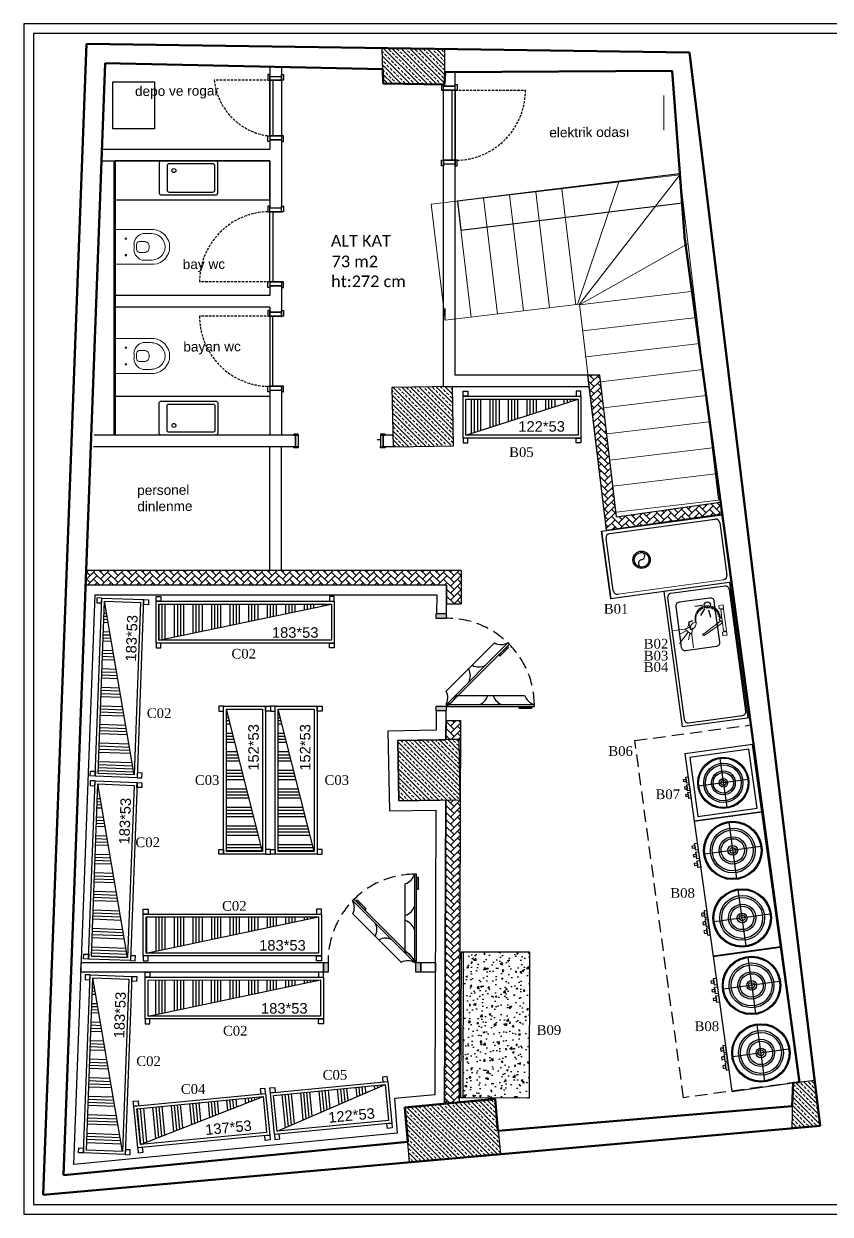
# Model space of a CAD drawing. Header units: centimetres. Extents: x 656 to 3822, y 4837 to 6203.
# Drawn here: x 2339 to 3167, y 4981 to 6203 of the extents above; entities that cross this region are included whole.
import ezdxf

# ---------------------------------------------------------------- set-up
doc = ezdxf.new("R2010")
doc.units = ezdxf.units.CM
doc.set_wipeout_variables(frame=1)
doc.linetypes.add('DASHED', pattern=[19.05, 12.7, -6.35])
doc.linetypes.add('DASHED2', pattern=[0.375, 0.25, -0.125])
for name, color, linetype, lineweight in [('AD', 5, 'Continuous', 9), ('Sebe - Alçıpan', 2, 'Continuous', 30), ('Sebe - Doğrama', 4, 'Continuous', 30), ('Sebe - Duvar', 5, 'Continuous', 50), ('Sebe - Kolon', 153, 'Continuous', 25), ('Sebe - Merdiven', 6, 'Continuous', 18), ('Sebe - Mobilya', 11, 'Continuous', 25), ('Sebe - Obje Yazı', 8, 'Continuous', 0), ('Sebe - Tarama', 8, 'Continuous', 15), ('Sebe - Vitrifiye', 31, 'Continuous', 15)]:
    doc.layers.add(name, color=color, linetype=linetype, lineweight=lineweight)
for name, color, linetype in [('Kıtc-002 Çizgi', 7, 'Continuous'), ('Kıtc-034 Soğuk Oda', 1, 'Continuous'), ('Kıtc-041 İstif Rafı', 7, 'Continuous'), ('SKTÜRK-002 Çizgi', 7, 'Continuous'), ('SKTÜRK_ Çizgi', 7, 'Continuous')]:
    doc.layers.add(name, color=color, linetype=linetype)
doc.styles.add('OLCU', font='arial.ttf')
doc.styles.get("Standard").update_dxf_attribs({"font": 'arial.ttf'})
pattern_1 = [(45, (-513.288, -1745.1035), (7e-16, 7.184205), [15.24, -5.08]), (135, (-509.696, -1741.5114), (7e-16, 7.184205), [15.24, -5.08])]

# ---------------------------------------------------------------- blocks, each defined once
blk = doc.blocks.new('A$C79DF6251')
at = {"layer": 'Kıtc-041 İstif Rafı'}
h = blk.add_hatch(dxfattribs=at)
h.set_pattern_fill('ANSI34', color=254, angle=45)
h.set_pattern_definition([(90, (8380.205, 5687.05), (-19.05, 4e-15), []), (90, (8383.38, 5690.225), (-19.05, 4e-15), []), (90, (8386.555, 5693.4), (-19.05, 4e-15), []), (90, (8389.73, 5696.575), (-19.05, 4e-15), [])])
h.paths.add_polyline_path([(118, 45), (3, 45), (3, 8)])
blk.add_line((3, 8), (118, 45), dxfattribs=at)
for points in [[(5, 53), (5, 48), (0, 48), (0, 53)], [(116, 53), (116, 48), (121, 48), (121, 53)], [(0, 5), (0, 48), (121, 48), (121, 5)], [(3, 8), (3, 45), (118, 45), (118, 8)], [(5, 0), (5, 5), (0, 5), (0, 0)], [(116, 0), (116, 5), (121, 5), (121, 0)]]:
    blk.add_lwpolyline(points, close=True, dxfattribs=at)
blk.add_text('122*53', height=10.8, dxfattribs=at).set_placement((56.7, 11.5))
blk = doc.blocks.new('A$C32E4773C')
at = {"layer": 'Kıtc-002 Çizgi'}
h = blk.add_hatch(color=256, dxfattribs=at)
edge = h.paths.add_edge_path(flags=17)
edge.add_arc((8.9, 8.9), 7.56, 0, 360)
edge = h.paths.add_edge_path()
edge.add_arc((8.9, 8.9), 8.89, 0, 360)
for radius in [8.89, 7.56]:
    blk.add_circle((8.9, 8.9), radius, dxfattribs=at)
for centre, start, end in [((5.1, 8.9), 0, 180), ((12.7, 8.9), 180, 0)]:
    blk.add_arc(centre, 3.78, start, end, dxfattribs=at)
blk = doc.blocks.new('A$C7AF264E9')
at = {"linetype": 'ByBlock', "lineweight": 20, "ltscale": 6.5}
blk.add_line((66.5, 117), (66.5, 8), dxfattribs=at)
at = {"layer": 'Kıtc-002 Çizgi'}
for p, q in [((0, 0), (0, 125)), ((0, 125), (70, 125)), ((70, 125), (70, 0)), ((3.6, 8), (3.6, 117)), ((8, 121.4), (62, 121.4)), ((62, 3.6), (8, 3.6)), ((70, 0), (0, 0)), ((0, 0), (70, 0))]:
    blk.add_line(p, q, dxfattribs=at)
for centre, start, end in [((8, 117), 90, 180), ((62, 117), 0, 90), ((8, 8), 180, 270), ((62, 8), 270, 0)]:
    blk.add_arc(centre, 4.44, start, end, dxfattribs=at)
blk.add_blockref('A$C32E4773C', (25.8, 27.8))
blk = doc.blocks.new('A$C7FEF233B')
at = {"layer": 'Kıtc-002 Çizgi'}
for p, q in [((19.5, 37.3), (19.5, 29.4)), ((23.4, 39), (29.5, 33.9)), ((24.7, 42.8), (32.5, 43.9))]:
    blk.add_line(p, q, dxfattribs=at)
for points in [[(0, 68), (140, 68), (140, 70), (0, 70)], [(0, 0), (140, 0), (140, 70), (0, 70)]]:
    blk.add_lwpolyline(points, close=True, dxfattribs=at)
for points in [[(7, 3), (133, 3, 0.414214), (137, 7), (137, 63, 0.414214), (133, 67), (7, 67, 0.414214), (3, 63), (3, 7, 0.414214)], [(17, 10), (59, 10, 0.414214), (63, 14), (63, 46, 0.414214), (59, 50), (17, 50, 0.414214), (13, 46), (13, 14, 0.414214)]]:
    blk.add_lwpolyline(points, format="xyb", close=True, dxfattribs=at)
blk.add_circle((19.7, 42.3), 3.19, dxfattribs=at)
blk = doc.blocks.new('A$C73501C33')
at = {"layer": 'AD', "color": 0}
for p, q in [((7.9, 37.4), (9.9, 35.3)), ((9.5, 38.8), (11.5, 36.7)), ((11, 39.7), (13, 37.6)), ((12.9, 40.5), (14.9, 38.4)), ((15.3, 41.2), (16.8, 38.8)), ((17.8, 41.1), (19.3, 38.7)), ((20.4, 41.1), (21.4, 38.4)), ((22.8, 39.7), (23.8, 37)), ((3.9, 27.5), (5.9, 25.4)), ((4.2, 30.1), (6.2, 28)), ((4.7, 32.1), (6.7, 30)), ((5, 33.9), (7, 31.9)), ((6.4, 36), (8.4, 33.9)), ((37.1, 27.1), (33.1, 28)), ((33.1, 28), (33.1, 27.7)), ((33.1, 27.7), (36.8, 26.5)), ((36.8, 26.5), (37.2, 23.7)), ((37.9, 23.8), (37.1, 27.1)), ((3, 21.8), (3, 12.8)), ((35.8, 13.4), (35.8, 0)), ((35.9, 13.9), (42.2, 20.3)), ((37.2, 23.7), (36.7, 21.7)), ((37.6, 14.7), (39.9, 8.7)), ((38.8, 22.5), (37.9, 23.8)), ((38.5, 21.6), (38.8, 22.5)), ((39.3, 16.7), (49.7, 6.5)), ((41.2, 18.3), (47.1, 16.1)), ((42.7, 20.3), (55.4, 20.3))]:
    blk.add_line(p, q, dxfattribs=at)
for points in [[(0, 39.7), (4.4, 39.7), (4.4, 36), (0, 36)], [(0, 12), (4.4, 12), (4.4, 8.3), (0, 8.3)]]:
    blk.add_lwpolyline(points, close=True, dxfattribs=at)
for points in [[(3, 12.8), (0, 12.8), (0, 35.2), (3, 35.2), (3, 26.3)], [(0.7, 35.2), (0.7, 36)], [(2.2, 35.2), (2.2, 36)], [(3.9, 27.5), (2.9, 26.3), (2.9, 21.8), (5.9, 25.4)], [(0.7, 12), (0.7, 12.8)], [(2.2, 12), (2.2, 12.8)]]:
    blk.add_lwpolyline(points, dxfattribs=at)
blk.add_lwpolyline([(3, 21.5), (23.5, 11.2, 1.623199), (23.5, 12.7), (4.4, 23.6)], format="xyb", dxfattribs=at)
for centre, radius, start, end in [((17.5, 28.1), 12.9, 351.0963, 185.6648), ((17.5, 27.3), 12.3, 350.2738, 185.2051), ((30.5, 25.1), 0.878, 135.8696, 189.7515), ((36, 26.1), 6.42, 189.7515, 209.0521), ((30.5, 25.1), 0.878, 81.9876, 135.8696), ((29.7, 19.6), 6.42, 62.687, 81.9876), ((26.3, 12.9), 14, 53.0056, 62.687), ((42.6, 29.8), 14, 209.0521, 218.7335), ((47.4, 41.9), 26.2, 232.9811, 240.0645), ((38.4, 23.6), 5.32, 219.9937, 241.1881), ((-64.3, -7), 102.3, 11.822, 15.4053), ((107.2, 37), 74.9, 193.7025, 197.888), ((17.5, 7.4), 24, 36.7598, 44.1583), ((31.2, 17.5), 6.11, 23.1323, 42.903), ((61.4, 127.6), 109, 256.3645, 259.8369), ((36, 19.8), 0.878, 261.9876, 315.8696), ((36, 19.8), 0.878, 315.8696, 9.7515), ((19.6, -56.5), 80.1, 73.6398, 77.6881)]:
    blk.add_arc(centre, radius, start, end, dxfattribs=at)
blk = doc.blocks.new('nglnglnlg')
for p, q in [((2530.7, 1456.8), (2530.7, 1398.8)), ((2501.7, 1427.8), (2559.7, 1427.8)), ((2530.7, 1328.8), (2530.7, 1386.8)), ((2501.7, 1357.8), (2559.7, 1357.8))]:
    blk.add_line(p, q)
for centre, radius in [((2530.7, 1427.8), 30), ((2530.7, 1427.8), 29), ((2530.7, 1427.8), 23), ((2530.7, 1427.8), 21), ((2530.7, 1427.8), 14), ((2530.7, 1427.8), 12), ((2530.7, 1427.8), 5), ((2530.7, 1427.8), 3), ((2530.7, 1357.8), 30), ((2530.7, 1357.8), 29), ((2530.7, 1357.8), 23), ((2530.7, 1357.8), 21), ((2530.7, 1357.8), 14), ((2530.7, 1357.8), 12), ((2530.7, 1357.8), 5), ((2530.7, 1357.8), 3)]:
    blk.add_circle(centre, radius)
at = {"layer": 'SKTÜRK_ Çizgi'}
for points in [[(2565.7, 1322.8), (2565.7, 1462.8), (2495.7, 1462.8), (2495.7, 1322.8)], [(2565.7, 1322.8), (2565.7, 1462.8), (2495.7, 1462.8), (2495.7, 1322.8)], [(2565.7, 1440.3), (2565.7, 1433.3), (2568.5, 1433.3), (2568.5, 1440.3)], [(2565.7, 1431.3), (2565.7, 1424.3), (2568.5, 1424.3), (2568.5, 1431.3)], [(2568.5, 1438.2), (2568.5, 1435.4), (2571.3, 1435.4), (2571.3, 1438.2)], [(2565.7, 1422.3), (2565.7, 1415.3), (2568.5, 1415.3), (2568.5, 1422.3)], [(2568.5, 1429.2), (2568.5, 1426.4), (2571.3, 1426.4), (2571.3, 1429.2)], [(2568.5, 1420.2), (2568.5, 1417.4), (2571.3, 1417.4), (2571.3, 1420.2)], [(2565.7, 1363.3), (2565.7, 1370.3), (2568.5, 1370.3), (2568.5, 1363.3)], [(2565.7, 1354.3), (2565.7, 1361.3), (2568.5, 1361.3), (2568.5, 1354.3)], [(2568.5, 1365.4), (2568.5, 1368.2), (2571.3, 1368.2), (2571.3, 1365.4)], [(2568.5, 1356.4), (2568.5, 1359.2), (2571.3, 1359.2), (2571.3, 1356.4)], [(2565.7, 1345.3), (2565.7, 1352.3), (2568.5, 1352.3), (2568.5, 1345.3)], [(2568.5, 1347.4), (2568.5, 1350.2), (2571.3, 1350.2), (2571.3, 1347.4)]]:
    blk.add_lwpolyline(points, close=True, dxfattribs=at)
blk = doc.blocks.new('A$C0AFB533A')
for p, q in [((40, 11), (40, 69)), ((69, 40), (11, 40))]:
    blk.add_line(p, q)
for radius in [30, 29, 23, 21, 14, 12, 5, 3]:
    blk.add_circle((40, 40), radius)
at = {"layer": 'SKTÜRK_ Çizgi'}
for points in [[(32.4, 82.8), (29.6, 82.8), (29.6, 85.6), (32.4, 85.6)], [(41.4, 82.8), (38.6, 82.8), (38.6, 85.6), (41.4, 85.6)], [(50.4, 82.8), (47.6, 82.8), (47.6, 85.6), (50.4, 85.6)], [(80, 80), (0, 80), (0, 0), (80, 0)], [(75, 75), (5, 75), (5, 5), (75, 5)], [(34.5, 80), (27.5, 80), (27.5, 82.8), (34.5, 82.8)], [(43.5, 80), (36.5, 80), (36.5, 82.8), (43.5, 82.8)], [(52.5, 80), (45.5, 80), (45.5, 82.8), (52.5, 82.8)]]:
    blk.add_lwpolyline(points, close=True, dxfattribs=at)
blk = doc.blocks.new('A$C3F0C7150')
h = blk.add_hatch()
h.set_pattern_fill('AR-CONC', color=256, scale=0.1, angle=-90)
h.set_pattern_definition([(320, (-1376.439, 4912.458), (-1.59391, -18.218467), [1.905, -20.955]), (265, (-1376.439, 4912.458), (19.105685, 3.52434), [1.524, -16.76406]), (10.45144, (-1376.572, 4910.94), (17.511775, -14.694125), [1.619, -17.809024]), (316.1842, (-1371.359, 4912.458), (-4.20423, -27.1079), [2.8575, -31.4325]), (6.63556, (-1371.71, 4910.2), (24.74261, -23.74041), [2.4285, -26.71356]), (261.18415, (-1371.36, 4912.458), (24.74261, -23.74041), [2.286, -25.14597]), (291, (-1372.629, 4909.918), (-10.22652, -15.16144), [1.905, -20.955]), (236, (-1372.629, 4909.918), (18.4188, -6.1802), [1.524, -16.764]), (341.45144, (-1373.481, 4908.655), (8.192277, -21.34164), [1.619, -17.808994]), (307.5, (-1376.439, 4912.458), (8.455504, -0.30886), [0, -16.5608, 0, -17.018, 0, -16.8275]), (277.5, (-1376.439, 4912.458), (10.018057, -6.681966), [0, -9.7028, 0, -16.1798, 0, -6.4135]), (237.5, (-1376.439, 4918.122), (-0.572874, -13.5590595), [0, -6.35, 0, -19.812, 0, -26.289]), (227.5, (-1376.439, 4920.662), (2.54265, -14.812918), [0, -8.255, 0, -13.1572, 0, -18.669])])
h.paths.add_polyline_path([(150, 0), (150, 68), (0, 68), (0, 0)])
for points in [[(150, 70), (150, 0), (0, 0), (0, 70)], [(150, 70), (150, 68), (0, 68), (0, 70)]]:
    blk.add_lwpolyline(points, close=True)
blk = doc.blocks.new('A$C310D7C9B')
at = {"layer": 'Kıtc-034 Soğuk Oda', "color": 4}
blk.add_line((99.8, 98.6), (99.8, 28.6), dxfattribs=at)
for points in [[(150.1, 46.1), (149.1, 45.1), (140.1, 54.1), (141.2, 55.1)], [(87.9, 21.6), (86.5, 21.6), (86.5, 34.3), (87.9, 34.3)]]:
    blk.add_lwpolyline(points, close=True, dxfattribs=at)
for centre, radius, start, end in [((120.2, 98.3), 14, 241.3255, 298.6367), ((103.7, 79.8), 14, 196.3255, 253.6367), ((143, 75.5), 14, 151.3636, 208.6748), ((103.7, 47.4), 14, 106.3636, 163.6748), ((166.7, 52.8), 14.6, 153.3512, 209.3621), ((104.4, 14.6), 14.6, 108.3512, 164.3621)]:
    blk.add_arc(centre, radius, start, end, dxfattribs=at)
at = {"color": 4}
blk.add_wipeout([(88.9, 109.3), (178.9, 109.3), (178.9, 119.3), (88.9, 119.3)], dxfattribs=at).dxf.layer = 'Kıtc-034 Soğuk Oda'
at = {"layer": 'Kıtc-002 Çizgi', "color": 4, "linetype": 'DASHED'}
blk.add_arc((89.5, 108.1), 89.5, 270.9343, 0.7838, dxfattribs=at)
at = {"layer": 'Kıtc-034 Soğuk Oda', "color": 4}
blk.add_line((104.1, 109), (153.7, 59.4), dxfattribs=at)
for points in [[(88.3, 18.6), (90.3, 18.6), (90.3, 108.6), (88.3, 108.6)], [(152.6, 44.2), (154, 45.6), (90.3, 109.3), (88.9, 107.9)]]:
    blk.add_lwpolyline(points, close=True, dxfattribs=at)
for centre, start, end in [((97.5, 122.1), 240.6382, 296.649), ((104.4, 112.5), 195.6382, 251.649)]:
    blk.add_arc(centre, 14.6, start, end, dxfattribs=at)
blk = doc.blocks.new('A$C7695065F')
at = {"xscale": -1, "rotation": 270}
blk.add_blockref('A$C310D7C9B', (0, 0), dxfattribs=at)
h = blk.add_hatch(color=4)
h.dxf.hatch_style = 1
h.paths.add_polyline_path([(119.3, 178.9), (119.3, 183.9), (109.3, 183.9), (109.3, 178.9)])
h.paths.add_polyline_path([(109.3, 88.9), (109.3, 83.9), (119.3, 83.9), (119.3, 88.9)])
at = {"color": 4}
for points in [[(109.3, 178.9), (119.3, 178.9), (119.3, 183.9), (109.3, 183.9)], [(119.3, 88.9), (109.3, 88.9), (109.3, 83.9), (119.3, 83.9)]]:
    blk.add_lwpolyline(points, close=True, dxfattribs=at)
blk = doc.blocks.new('A$C2BEB2EE3')
at = {"layer": 'Kıtc-041 İstif Rafı'}
h = blk.add_hatch(dxfattribs=at)
h.set_pattern_fill('ANSI34', color=254, angle=45)
h.set_pattern_definition([(90, (8380.205, 6035.05), (-19.05, 4e-15), []), (90, (8383.38, 6038.225), (-19.05, 4e-15), []), (90, (8386.555, 6041.4), (-19.05, 4e-15), []), (90, (8389.73, 6044.575), (-19.05, 4e-15), [])])
h.paths.add_polyline_path([(3, 45), (3, 8), (180, 45)])
blk.add_line((3, 8), (180, 45), dxfattribs=at)
for points in [[(5, 53), (5, 48), (0, 48), (0, 53)], [(178, 53), (178, 48), (183, 48), (183, 53)], [(0, 5), (0, 48), (183, 48), (183, 5)], [(3, 8), (3, 45), (180, 45), (180, 8)], [(5, 0), (5, 5), (0, 5), (0, 0)], [(178, 0), (178, 5), (183, 5), (183, 0)]]:
    blk.add_lwpolyline(points, close=True, dxfattribs=at)
blk.add_text('183*53', height=10.8, dxfattribs=at).set_placement((119, 10.5))
blk = doc.blocks.new('A$C64477347')
at = {"layer": 'Kıtc-041 İstif Rafı'}
h = blk.add_hatch(dxfattribs=at)
h.set_pattern_fill('ANSI34', color=254, angle=45)
h.set_pattern_definition([(90, (8380.205, 5919.05), (-19.05, 4e-15), []), (90, (8383.38, 5922.225), (-19.05, 4e-15), []), (90, (8386.555, 5925.4), (-19.05, 4e-15), []), (90, (8389.73, 5928.575), (-19.05, 4e-15), [])])
h.paths.add_polyline_path([(149, 45), (3, 45), (3, 8)])
blk.add_line((3, 8), (149, 45), dxfattribs=at)
for points in [[(5, 53), (5, 48), (0, 48), (0, 53)], [(147, 53), (147, 48), (152, 48), (152, 53)], [(0, 5), (0, 48), (152, 48), (152, 5)], [(3, 8), (3, 45), (149, 45), (149, 8)], [(5, 0), (5, 5), (0, 5), (0, 0)], [(147, 0), (147, 5), (152, 5), (152, 0)]]:
    blk.add_lwpolyline(points, close=True, dxfattribs=at)
blk.add_text('152*53', height=10.8, dxfattribs=at).set_placement((85.8, 11.9))
blk = doc.blocks.new('A$C4A1E0391')
at = {"layer": 'Kıtc-041 İstif Rafı'}
h = blk.add_hatch(dxfattribs=at)
h.set_pattern_fill('ANSI34', color=254, angle=45)
h.set_pattern_definition([(90, (8380.205, 5803.05), (-19.05, 4e-15), []), (90, (8383.38, 5806.225), (-19.05, 4e-15), []), (90, (8386.555, 5809.4), (-19.05, 4e-15), []), (90, (8389.73, 5812.575), (-19.05, 4e-15), [])])
h.paths.add_polyline_path([(133, 45), (3, 45), (3, 8)])
blk.add_line((3, 8), (133, 45), dxfattribs=at)
for points in [[(5, 53), (5, 48), (0, 48), (0, 53)], [(131, 53), (131, 48), (136, 48), (136, 53)], [(0, 5), (0, 48), (136, 48), (136, 5)], [(3, 8), (3, 45), (133, 45), (133, 8)], [(5, 0), (5, 5), (0, 5), (0, 0)], [(131, 0), (131, 5), (136, 5), (136, 0)]]:
    blk.add_lwpolyline(points, close=True, dxfattribs=at)
blk.add_text('137*53', height=10.8, dxfattribs=at).set_placement((70.7, 11.3))

msp = doc.modelspace()

# ---------------------------------------------------------------- hatches: boundary and pattern name
h = msp.add_hatch()
h.set_pattern_fill('AR-HBONE', color=3, scale=0.05)
h.set_pattern_definition(pattern_1)
h.paths.add_polyline_path([(2930.2, 5842.7), (2918.1, 5842.7), (2937, 5683.4), (3055.7, 5700.3), (3054.1, 5712.2), (2947.5, 5697)])
h = msp.add_hatch()
h.set_pattern_fill('AR-HBONE', color=3, scale=0.05)
h.set_pattern_definition(pattern_1)
h.paths.add_polyline_path([(2788, 5641.9), (2403, 5641.9), (2402.4, 5626.9), (2772.9, 5626.9), (2772.9, 5607.9), (2787.9, 5607.9)])
h = msp.add_hatch()
h.set_pattern_fill('AR-HBONE', color=3, scale=0.05)
h.set_pattern_definition(pattern_1)
h.paths.add_polyline_path([(2787.3, 5487.8), (2772.4, 5487.9), (2772.4, 5468.5), (2787.3, 5468.5)])
h = msp.add_hatch()
h.set_pattern_fill('AR-HBONE', color=3, scale=0.05)
h.set_pattern_definition(pattern_1)
h.paths.add_polyline_path([(2787.1, 5406.5), (2772.1, 5406.2), (2771, 5094.6), (2786, 5096)])
at = {"layer": 'Sebe - Tarama'}
h = msp.add_hatch(dxfattribs=at)
h.set_pattern_fill('ANSI33', color=256, angle=90)
h.set_pattern_definition([(135, (629.314, 4601.924), (-4.490128, -4.490128), []), (135, (629.314, 4606.414), (-4.490128, -4.490128), [3.175, -1.5875])])
h.paths.add_polyline_path([(2770.9, 6177.5), (2706.8, 6178.4), (2706.5, 6178.4), (2707.9, 6142.1), (2770.9, 6141.1)])
h = msp.add_hatch(dxfattribs=at)
h.set_pattern_fill('ANSI33', color=256, angle=90)
h.set_pattern_definition([(135, (599.8275, 4652.5303), (-4.490128, -4.490128), []), (135, (599.8275, 4657.0205), (-4.490128, -4.490128), [3.175, -1.5875])])
h.paths.add_polyline_path([(2786, 5468.5), (2723, 5467.3), (2724.1, 5405.3), (2787.1, 5406.5)])
h.paths.add_polyline_path([(2779, 5830.9), (2716.9, 5829.9), (2718, 5768.9), (2779.9, 5770.9)])
h = msp.add_hatch(dxfattribs=at)
h.set_pattern_fill('ANSI33', color=256, angle=90)
h.set_pattern_definition([(135, (578.4146, 4669.771), (-4.490128, -4.490128), []), (135, (578.4146, 4674.261), (-4.490128, -4.490128), [3.175, -1.5875])])
h.paths.add_polyline_path([(3128.9, 5116), (3151.3, 5118.5), (3156.5, 5071.9), (3127.9, 5069.3)])
h = msp.add_hatch(dxfattribs=at)
h.set_pattern_fill('ANSI33', color=256, angle=90)
h.set_pattern_definition([(135, (592.579, 4662.133), (-4.490128, -4.490128), []), (135, (592.579, 4666.623), (-4.490128, -4.490128), [3.175, -1.5875])])
h.paths.add_polyline_path([(2822.9, 5098.8), (2730.2, 5090.7), (2735, 5034.5), (2828.2, 5042.6), (2826.8, 5057.8), (2826.4, 5057.8)])

# ---------------------------------------------------------------- linework, layer by layer
at = {"color": 3}
for p, q in [((3054.1, 5712.2), (3055.8, 5700.3)), ((2772.9, 5607.9), (2787.9, 5607.9)), ((2772.4, 5487.9), (2772.3, 5468.2)), ((2772.4, 5487.9), (2787.4, 5487.8))]:
    msp.add_line(p, q, dxfattribs=at)
msp.add_lwpolyline([(2430.5, 6143.7), (2473.1, 6143.7), (2473.1, 6095.6), (2430.5, 6095.6)], close=True)
at = {"color": 251}
msp.add_lwpolyline([(2787.7, 5991.5), (3015.1, 6019.4), (3012, 6049.2), (2784.1, 6021.3), (2787.7, 5991.5)], dxfattribs=at)
at = {"color": 4}
for points in [[(2772.9, 5597.9), (2772.9, 5626.9), (2402.4, 5626.9), (2379.8, 5021), (2733.2, 5055.3), (2730.2, 5090.7), (2771, 5094.6), (2772.1, 5406.2), (2724.1, 5405.3), (2723, 5467.3), (2772.3, 5468.2), (2772.4, 5497.8), (2762.4, 5497.9), (2762.4, 5478), (2712.8, 5477.1), (2714.3, 5395.1), (2762.1, 5396), (2761, 5103.7), (2719.4, 5099.8), (2722.4, 5064.3), (2390.3, 5032.1), (2412.1, 5616.9), (2762.9, 5616.9), (2762.8, 5597.9)], [(2646.5, 5229.5), (2397.6, 5229.5), (2398, 5239.5), (2646.5, 5239.5)], [(2746.5, 5239.5), (2761.5, 5239.5), (2761.5, 5229.5), (2746.5, 5229.5)]]:
    msp.add_lwpolyline(points, close=True, dxfattribs=at)
at = {"color": 3}
msp.add_lwpolyline([(2772.4, 5487.9), (2787.3, 5487.9), (2787.3, 5468.5), (2772.4, 5468.5)], close=True, dxfattribs=at)
at = {"color": 1, "linetype": 'DASHED'}
msp.add_lwpolyline([(3085.2, 5483.4), (3135.1, 5116.8), (3016.2, 5100.6), (2966.3, 5467.3)], close=True, dxfattribs=at)
at = {"layer": 'Sebe - Alçıpan'}
for p, q in [((2591.5, 6159.1), (2591.5, 6074.6)), ((2591.5, 6149.3), (2603.5, 6149.3)), ((2603.5, 6158.9), (2603.5, 6014.2)), ((2781.8, 5842.7), (2781.8, 6153.6)), ((2769.8, 5830.7), (2769.8, 6141.1)), ((2591.5, 6084.3), (2603.5, 6084.3)), ((2418.7, 6062.6), (2591.5, 6062.6)), ((2419.1, 6074.6), (2591.5, 6074.6)), ((2431.5, 6062.6), (2431.5, 5780.9)), ((2432.7, 6062.6), (2432.7, 5780.9)), ((2591.5, 6062.6), (2591.5, 6014.2)), ((2591.5, 6014.2), (2603.5, 6014.2)), ((2591.5, 5934.2), (2591.5, 5924.2)), ((2591.5, 5934.2), (2603.5, 5934.2)), ((2603.5, 5934.2), (2603.5, 5902.2)), ((2591.5, 5924.2), (2432.7, 5924.2)), ((2591.5, 5912.2), (2432.7, 5912.2)), ((2591.5, 5912.2), (2591.5, 5902.2)), ((2591.5, 5907.2), (2603.5, 5907.2)), ((2591.5, 5907.2), (2603.5, 5907.2)), ((2771.4, 5898.9), (2771.4, 5910.9)), ((2930.2, 5842.7), (2781.8, 5842.7)), ((2919.5, 5830.7), (2769.8, 5830.7)), ((2591.5, 5827.2), (2591.5, 5780.9)), ((2591.5, 5827.2), (2603.5, 5827.2)), ((2591.5, 5827.2), (2603.5, 5827.2)), ((2603.5, 5825.4), (2603.5, 5780.9)), ((2618, 5780.9), (2411.1, 5780.9)), ((2618, 5780.9), (2608, 5780.9)), ((2618, 5780.9), (2618, 5768.9)), ((2718, 5780.9), (2708, 5780.9)), ((2718, 5780.9), (2708, 5780.9)), ((2708, 5780.9), (2708, 5768.9)), ((2618, 5768.9), (2410.7, 5768.9)), ((2591.5, 5641.9), (2591.5, 5768.9)), ((2603.5, 5641.9), (2603.5, 5768.9)), ((2718, 5768.9), (2708, 5768.9)), ((2772.9, 5626.9), (2772.9, 5607.9))]:
    msp.add_line(p, q, dxfattribs=at)
at = {"layer": 'Sebe - Alçıpan', "color": 3}
for p, q in [((2937, 5683.4), (2918.1, 5842.7)), ((2947.5, 5697), (2930.2, 5842.7)), ((2947.5, 5697), (3054.1, 5712.2)), ((2937, 5683.4), (3055.7, 5700.3)), ((2788, 5641.9), (2403, 5641.9)), ((2788, 5641.9), (2787.9, 5607.8)), ((2772.9, 5626.9), (2402.4, 5626.9)), ((2787.4, 5487.8), (2786, 5096))]:
    msp.add_line(p, q, dxfattribs=at)
at = {"layer": 'Sebe - Alçıpan', "color": 2}
msp.add_line((2772.1, 5406.2), (2771, 5094.6), dxfattribs=at)
at = {"layer": 'Sebe - Doğrama', "ltscale": 10}
for p, q in [((2591.5, 6151.1), (2589.5, 6151.1)), ((2589.5, 6151.1), (2589.5, 6145.3)), ((2591.5, 6145.3), (2591.5, 6151.1)), ((2591.5, 6149.3, 4.5), (2603.5, 6149.3, -4.5)), ((2591.5, 6149.3, 4.5), (2603.5, 6149.3, -4.5)), ((2591.5, 6145.3, 4.5), (2591.5, 6149.3, 4.5)), ((2589.5, 6145.3), (2591.5, 6145.3)), ((2591.5, 6145.3, 4.5), (2603.5, 6145.3, -4.5)), ((2603.5, 6145.3, -4.5), (2591.5, 6145.3, 4.5)), ((2781.8, 6139.3, 4.5), (2769.8, 6139.3, -4.5)), ((2781.8, 6141.1), (2783.8, 6141.1)), ((2781.8, 6135.3), (2781.8, 6141.1)), ((2781.8, 6135.3, 4.5), (2781.8, 6139.3, 4.5)), ((2783.8, 6141.1), (2783.8, 6135.3)), ((2781.8, 6135.3, 4.5), (2769.8, 6135.3, -4.5)), ((2769.8, 6135.3, -4.5), (2781.8, 6135.3, 4.5)), ((2783.8, 6135.3), (2781.8, 6135.3)), ((2589.5, 6082.6), (2589.5, 6088.4)), ((2589.5, 6088.4), (2591.5, 6088.4)), ((2591.5, 6088.4), (2591.5, 6082.6)), ((2591.5, 6088.3, 4.5), (2591.5, 6084.3, 4.5)), ((2591.5, 6088.3, 4.5), (2603.5, 6088.3, -4.5)), ((2603.5, 6088.3, -4.5), (2591.5, 6088.3, 4.5)), ((2591.5, 6082.6), (2589.5, 6082.6)), ((2591.5, 6084.3, 4.5), (2603.5, 6084.3, -4.5)), ((2781.8, 6063.3, 4.5), (2769.8, 6063.3, -4.5)), ((2769.8, 6063.3, -4.5), (2781.8, 6063.3, 4.5)), ((2783.8, 6063.3), (2781.8, 6063.3)), ((2781.8, 6063.3), (2781.8, 6057.5)), ((2781.8, 6063.3, 4.5), (2781.8, 6059.3, 4.5)), ((2783.8, 6057.5), (2783.8, 6063.3)), ((2781.8, 6059.3, 4.5), (2769.8, 6059.3, -4.5)), ((2781.8, 6059.3, 4.5), (2769.8, 6059.3, -4.5)), ((2781.8, 6057.5), (2783.8, 6057.5)), ((2591.5, 6016), (2589.5, 6016)), ((2589.5, 6016), (2589.5, 6010.2)), ((2591.5, 6010.2), (2591.5, 6016)), ((2591.5, 6014.2, 4.5), (2603.5, 6014.2, -4.5)), ((2591.5, 6014.2, 4.5), (2603.5, 6014.2, -4.5)), ((2591.5, 6010.2, 4.5), (2591.5, 6014.2, 4.5)), ((2589.5, 6010.2), (2591.5, 6010.2)), ((2591.5, 6010.2, 4.5), (2603.5, 6010.2, -4.5)), ((2603.5, 6010.2, -4.5), (2591.5, 6010.2, 4.5)), ((2589.5, 5932.4), (2589.5, 5938.2)), ((2589.5, 5938.2), (2591.5, 5938.2)), ((2591.5, 5932.4), (2589.5, 5932.4)), ((2591.5, 5938.2), (2591.5, 5932.4)), ((2591.5, 5938.2, 4.5), (2591.5, 5934.2, 4.5)), ((2591.5, 5938.2, 4.5), (2603.5, 5938.2, -4.5)), ((2603.5, 5938.2, -4.5), (2591.5, 5938.2, 4.5)), ((2591.5, 5934.2, 4.5), (2603.5, 5934.2, -4.5)), ((2591.5, 5909), (2589.5, 5909)), ((2589.5, 5909), (2589.5, 5903.2)), ((2591.5, 5903.2), (2591.5, 5909)), ((2591.5, 5903.2, 4.5), (2591.5, 5907.2, 4.5)), ((2591.5, 5907.2, 4.5), (2603.5, 5907.2, -4.5)), ((2589.5, 5903.2), (2591.5, 5903.2)), ((2591.5, 5903.2, 4.5), (2603.5, 5903.2, -4.5)), ((2603.5, 5903.2, -4.5), (2591.5, 5903.2, 4.5)), ((2589.5, 5825.4), (2589.5, 5831.2)), ((2589.5, 5831.2), (2591.5, 5831.2)), ((2591.5, 5831.2), (2591.5, 5825.4)), ((2591.5, 5831.2, 4.5), (2591.5, 5827.2, 4.5)), ((2591.5, 5831.2, 4.5), (2603.5, 5831.2, -4.5)), ((2603.5, 5831.2, -4.5), (2591.5, 5831.2, 4.5)), ((2591.5, 5825.4), (2589.5, 5825.4)), ((2591.5, 5827.2, 4.5), (2603.5, 5827.2, -4.5)), ((2591.5, 5827.2, 4.5), (2603.5, 5827.2, -4.5)), ((2709.8, 5781.8, -4.5), (2705.3, 5781.8, -4.5)), ((2705.3, 5781.8, -4.5), (2705.3, 5780.9, -4.5)), ((2709.8, 5780.9, -4.5), (2709.8, 5781.8, -4.5)), ((2701.7, 5776.4), (2705.3, 5776.4)), ((2705.3, 5780.9, -4.5), (2709.8, 5780.9, -4.5)), ((2708, 5780.9), (2705.3, 5780.9)), ((2705.3, 5780.9), (2705.3, 5768.9, 4.5)), ((2708, 5768.9, 4.5), (2708, 5780.9)), ((2705.3, 5768), (2705.3, 5768.9)), ((2705.3, 5768.9), (2709.8, 5768.9)), ((2705.3, 5768.9, 4.5), (2708, 5768.9, 4.5)), ((2709.8, 5768), (2705.3, 5768)), ((2709.8, 5768.9), (2709.8, 5768))]:
    msp.add_line(p, q, dxfattribs=at)
at = {"layer": 'Sebe - Doğrama', "linetype": 'DASHED2', "ltscale": 10}
for p, q in [((2591.5, 6145.3), (2534.4, 6145.3)), ((2781.8, 6135.3), (2853.9, 6135.3)), ((2591.5, 5938.2), (2519.4, 5938.2)), ((2591.5, 5903.2), (2519.4, 5903.2))]:
    msp.add_line(p, q, dxfattribs=at)
at = {"layer": 'Sebe - Doğrama', "ltscale": 10, "elevation": -4.5}
for points in [[(2603.5, 6151.1), (2605.5, 6151.1), (2605.5, 6145.4), (2603.5, 6145.4)], [(2769.8, 6141.1), (2767.8, 6141.1), (2767.8, 6135.3), (2769.8, 6135.3)], [(2603.5, 6082.5), (2605.5, 6082.5), (2605.5, 6088.3), (2603.5, 6088.3)], [(2769.8, 6057.5), (2767.8, 6057.5), (2767.8, 6063.3), (2769.8, 6063.3)], [(2603.5, 6016), (2605.5, 6016), (2605.5, 6010.2), (2603.5, 6010.2)], [(2603.5, 5932.4), (2605.5, 5932.4), (2605.5, 5938.2), (2603.5, 5938.2)], [(2603.5, 5909), (2605.5, 5909), (2605.5, 5903.2), (2603.5, 5903.2)], [(2603.5, 5825.4), (2605.5, 5825.4), (2605.5, 5831.2), (2603.5, 5831.2)], [(2620.7, 5780.9), (2620.7, 5781.8), (2616.2, 5781.8), (2616.2, 5780.9)], [(2620.7, 5768.9), (2620.7, 5768), (2616.2, 5768), (2616.2, 5768.9)]]:
    msp.add_lwpolyline(points, close=True, dxfattribs=at)
at = {"layer": 'Sebe - Doğrama', "ltscale": 10, "elevation": 4.5}
for points in [[(2594.5, 6145.3), (2594.5, 6088.4), (2591.5, 6088.4), (2591.5, 6145.3), (2594.5, 6145.3)], [(2778.8, 6063.3), (2778.8, 6135.3), (2781.8, 6135.3), (2781.8, 6063.3), (2778.8, 6063.3)], [(2594.5, 6010.2), (2594.5, 5938.2), (2591.5, 5938.2), (2591.5, 6010.2), (2594.5, 6010.2)], [(2594.5, 5831.2), (2594.5, 5903.2), (2591.5, 5903.2), (2591.5, 5831.2), (2594.5, 5831.2)]]:
    msp.add_lwpolyline(points, dxfattribs=at)
at = {"layer": 'Sebe - Doğrama', "ltscale": 10}
msp.add_lwpolyline([(2620.7, 5768.9), (2618, 5768.9), (2618, 5780.9), (2620.7, 5780.9)], close=True, dxfattribs=at)
at = {"layer": 'Sebe - Doğrama', "linetype": 'DASHED2', "ltscale": 10}
for centre, radius, start, end in [((2598.8, 6152.3), 64.7, 186.1521, 261.7965), ((2781.8, 6135.3), 72.2, 271.6142, 0.0046), ((2591.6, 5938.2), 72.2, 91.6142, 180.0046), ((2591.6, 5903.2), 72.2, 179.9954, 268.3858)]:
    msp.add_arc(centre, radius, start, end, dxfattribs=at)
at = {"layer": 'Sebe - Duvar'}
for p, q in [((2403.2, 6182.7), (2359, 5001)), ((3022.5, 6174), (2403.2, 6182.7)), ((3022.5, 6174), (3156.5, 5071.9)), ((2422.4, 6162.9), (2379.8, 5021)), ((2707.4, 6156.6), (2422.4, 6162.9)), ((2707.9, 6142.1), (2707.4, 6156.6)), ((2771.5, 6153.6), (2770.9, 6141.1)), ((2771.5, 6153.6), (3004.5, 6155)), ((3004.5, 6155), (3017.5, 5981.1)), ((2707.9, 6142.1), (2770.9, 6141.1)), ((3017.4, 5982.5), (3135.2, 5116.1)), ((3127.9, 5091.9), (3128.7, 5116)), ((3128.7, 5116), (3135.1, 5116.7)), ((2730.2, 5090.7), (2822.8, 5099.5)), ((2822.8, 5099.5), (2825.6, 5066.6)), ((2733.2, 5055.3), (2730.2, 5090.7)), ((2825.6, 5066.6), (3127.9, 5091.9)), ((2359, 5001), (3156.5, 5071.9)), ((2379.8, 5021), (2733.2, 5055.3))]:
    msp.add_line(p, q, dxfattribs=at)
at = {"layer": 'Sebe - Duvar', "lineweight": 35}
for p, q in [((2769.8, 6139.3, -4.5), (2781.8, 6139.3, 4.5)), ((2603.5, 6084.3, -4.5), (2591.5, 6084.3, 4.5)), ((2603.5, 5934.2, -4.5), (2591.5, 5934.2, 4.5)), ((2603.5, 5907.2, -4.5), (2591.5, 5907.2, 4.5)), ((2708, 5780.9), (2708, 5768.9, 4.5))]:
    msp.add_line(p, q, dxfattribs=at)
at = {"layer": 'Sebe - Kolon'}
for p, q in [((2778.9, 5830.9), (2716.9, 5829.9)), ((2780, 5769.9), (2779, 5830.9)), ((2716.9, 5829.9), (2718, 5768.9)), ((2718, 5768.9), (2780, 5769.9)), ((2786, 5468.5), (2723, 5467.3)), ((2723, 5467.3), (2724.1, 5405.3)), ((2787.1, 5406.5), (2786, 5468.5)), ((2724.1, 5405.3), (2787.1, 5406.5))]:
    msp.add_line(p, q, dxfattribs=at)
msp.add_lwpolyline([(2770.9, 6141.1), (2707.9, 6142.1), (2706.8, 6178.4), (2770.9, 6177.5)], close=True, dxfattribs=at)
for points in [[(3128.7, 5116), (3151.1, 5118.5), (3156.5, 5071.9), (3127.9, 5069.3), (3128.7, 5116)], [(2730.2, 5090.7), (2822.9, 5098.8), (2828.2, 5042.6), (2735, 5034.5), (2730.2, 5090.7)]]:
    msp.add_lwpolyline(points, dxfattribs=at)
at = {"layer": 'Sebe - Merdiven'}
for p, q in [((2757.3, 6018.1), (3012.5, 6048.4)), ((2907.3, 5915.1), (2949.7, 6040.9)), ((2909.5, 5915.3), (3012.5, 6048.4)), ((3012.5, 6048.4), (3052.2, 5714.2)), ((2851.9, 5908.5), (2837.7, 6027.7)), ((2878.7, 5911.7), (2864.6, 6030.8)), ((2905.5, 5914.9), (2891.4, 6034)), ((2771.4, 5898.9), (2757.3, 6018.1)), ((2798.3, 5902.1), (2784.1, 6021.3)), ((2825.1, 5905.3), (2810.9, 6024.5)), ((2909.5, 5914.8), (3020.9, 5977.7)), ((2909.5, 5914.8), (3026.7, 5928.7)), ((2909.5, 5915.3), (2771.4, 5898.9)), ((2935, 5700.3), (2909.5, 5915.3)), ((2912.7, 5888), (3029.9, 5901.9)), ((2915.9, 5861.2), (3033.1, 5875.1)), ((2931, 5835.8), (3036.3, 5848.3)), ((2934.2, 5809), (3039.4, 5821.5)), ((2937.4, 5782.2), (3042.6, 5794.7)), ((2940.6, 5755.4), (3045.8, 5767.9)), ((2943.7, 5728.6), (3049, 5741.1)), ((2946.9, 5701.8), (3052.2, 5714.2))]:
    msp.add_line(p, q, dxfattribs=at)
at = {"layer": 'Sebe - Mobilya'}
for points in [[(2432.7, 6062.6), (2432.7, 6022.6), (2591.5, 6022.6), (2591.5, 6062.6), (2432.7, 6062.6)], [(2432.7, 5780.9), (2432.7, 5820.9), (2591.5, 5820.9), (2591.5, 5780.9), (2432.7, 5780.9)]]:
    msp.add_lwpolyline(points, dxfattribs=at)
for points in [[(2538.1, 6029.6), (2538.1, 6060.6, 0.414214), (2536.1, 6062.6), (2480.1, 6062.6, 0.414214), (2478.1, 6060.6), (2478.1, 6029.6, 0.414214), (2480.1, 6027.6), (2536.1, 6027.6, 0.414214)], [(2535.1, 6032.6), (2535.1, 6057.6, 0.414214), (2533.1, 6059.6), (2488.1, 6059.6, 0.414214), (2486.1, 6057.6), (2486.1, 6032.6, 0.414214), (2488.1, 6030.6), (2533.1, 6030.6, 0.414214)], [(2538.1, 5813.9), (2538.1, 5782.9, -0.414214), (2536.1, 5780.9), (2480.1, 5780.9, -0.414214), (2478.1, 5782.9), (2478.1, 5813.9, -0.414214), (2480.1, 5815.9), (2536.1, 5815.9, -0.414214)], [(2535.1, 5810.9), (2535.1, 5785.9, -0.414214), (2533.1, 5783.9), (2488.1, 5783.9, -0.414214), (2486.1, 5785.9), (2486.1, 5810.9, -0.414214), (2488.1, 5812.9), (2533.1, 5812.9, -0.414214)]]:
    msp.add_lwpolyline(points, format="xyb", close=True, dxfattribs=at)
for centre in [(2493.1, 6052.6), (2493.1, 5790.9)]:
    msp.add_circle(centre, 2, dxfattribs=at)
at = {"layer": 'Sebe - Vitrifiye'}
msp.add_lwpolyline([(2996, 6129.7), (2996, 6094.1)], dxfattribs=at)
at = {"layer": 'Sebe - Vitrifiye', "elevation": 4.5}
for points in [[(2432.7, 5992.1), (2472.4, 5992.1)], [(2432.7, 5992.1), (2432.7, 5956.4)], [(2452.2, 5971.4), (2452.2, 5977.1)], [(2457.4, 5979.8), (2463.7, 5979.8)], [(2469.2, 5988), (2461.5, 5988)], [(2457.4, 5968.6), (2463.7, 5968.6)], [(2467.8, 5974.2), (2467.8, 5975.2)], [(2467.8, 5974.2), (2467.8, 5973.3)], [(2432.7, 5956.4), (2472.4, 5956.4)], [(2469.2, 5960.5), (2461.5, 5960.5)], [(2432.7, 5880.1), (2472.4, 5880.1)], [(2432.7, 5844.4), (2432.7, 5880.1)], [(2457.4, 5867.8), (2463.7, 5867.8)], [(2469.2, 5876), (2461.5, 5876)], [(2452.2, 5865.1), (2452.2, 5859.4)], [(2457.4, 5856.6), (2463.7, 5856.6)], [(2467.8, 5862.2), (2467.8, 5863.2)], [(2467.8, 5862.2), (2467.8, 5861.3)], [(2432.7, 5844.4), (2472.4, 5844.4)], [(2469.2, 5848.5), (2461.5, 5848.5)]]:
    msp.add_lwpolyline(points, dxfattribs=at)
for points in [[(2454.7, 5974.2, -0.017043), (2454.8, 5976.6)], [(2454.7, 5974.2, 0.017043), (2454.8, 5971.9)], [(2454.7, 5862.2, -0.017043), (2454.8, 5864.6)], [(2454.7, 5862.2, 0.017043), (2454.8, 5859.9)]]:
    msp.add_lwpolyline(points, format="xyb", dxfattribs=at)
at = {"layer": 'Sebe - Vitrifiye'}
for centre in [(2443.7, 5982.7, 4.5), (2443.7, 5965.7, 4.5), (2443.7, 5870.7, 4.5), (2443.7, 5853.7, 4.5)]:
    msp.add_circle(centre, 0.8, dxfattribs=at)
for centre, radius, start, end in [((2470.8, 5974.2, 4.5), 17.9, 275.1981, 84.8019), ((2463.6, 5976.7, 4.5), 11.5, 100.7424, 178.1142), ((2458.2, 5976.5, 4.5), 3.43, 103.4496, 179.1664), ((2462.6, 5974.8, 4.5), 5.18, 4.2721, 77.2191), ((2468.5, 5967.6, 4.5), 20.4, 68.5859, 91.865), ((2468.4, 5971.5, 4.5), 16.9, 50.3277, 63.3431), ((2470.8, 5974.2, 4.5), 13.2, 0, 50.7397), ((2463.6, 5971.7, 4.5), 11.5, 181.8858, 259.2576), ((2458.2, 5971.9, 4.5), 3.43, 180.8336, 256.5504), ((2462.6, 5973.7, 4.5), 5.18, 282.7809, 355.7279), ((2470.8, 5974.2, 4.5), 13.2, 309.2603, 0), ((2468.5, 5980.9, 4.5), 20.4, 271.865, 291.4141), ((2468.4, 5977, 4.5), 16.9, 296.6569, 309.6723), ((2470.8, 5862.2, 4.5), 17.9, 275.1981, 84.8019), ((2463.6, 5864.7, 4.5), 11.5, 100.7424, 178.1142), ((2458.2, 5864.5, 4.5), 3.43, 103.4496, 179.1664), ((2462.6, 5862.8, 4.5), 5.18, 4.2721, 77.2191), ((2468.5, 5855.6, 4.5), 20.4, 68.5859, 88.135), ((2468.4, 5859.5, 4.5), 16.9, 50.3277, 63.3431), ((2470.8, 5862.2, 4.5), 13.2, 0, 50.7397), ((2463.6, 5859.7, 4.5), 11.5, 181.8858, 259.2576), ((2458.2, 5859.9, 4.5), 3.43, 180.8336, 256.5504), ((2462.6, 5861.7, 4.5), 5.18, 282.7809, 355.7279), ((2470.8, 5862.2, 4.5), 13.2, 309.2603, 0), ((2468.5, 5868.9, 4.5), 20.4, 268.135, 291.4141), ((2468.4, 5865, 4.5), 16.9, 296.6569, 309.6723)]:
    msp.add_arc(centre, radius, start, end, dxfattribs=at)

# ---------------------------------------------------------------- block references
for name, p, rotation in [('A$C7AF264E9', (2932.1, 5682.4), 277.7429683812668), ('A$C7FEF233B', (2996, 5620.4), 277.742968381267), ('A$C3F0C7150', (2857.6, 5100.3), 89.79095312695294)]:
    msp.add_blockref(name, p, dxfattribs=dict(rotation=rotation))
at = {"xscale": -1, "rotation": 7.742968381266895}
msp.add_blockref('A$C73501C33', (3062.1, 5567.4), dxfattribs=at)
at = {"layer": 'Kıtc-041 İstif Rafı'}
for name, p in [('A$C79DF6251', (2789.9, 5773)), ('A$C2BEB2EE3', (2474.7, 5562.4))]:
    msp.add_blockref(name, p, dxfattribs=at)
for name, p, rotation in [('A$C2BEB2EE3', (2460.2, 5429), 87.86423537896988), ('A$C64477347', (2592.1, 5350.6), 90), ('A$C64477347', (2645.1, 5350.6), 90), ('A$C2BEB2EE3', (2453.4, 5241.2), 87.86423537896988), ('A$C2BEB2EE3', (2448.1, 5042.1), 87.84118792092806), ('A$C79DF6251', (2596.8, 5057.9), 5.534058265196266), ('A$C4A1E0391', (2456.5, 5044.2), 5.534058265196266)]:
    msp.add_blockref(name, p, dxfattribs=dict(at, rotation=rotation))
at = {"layer": 'Sebe - Mobilya', "rotation": 187.904575740884}
for p in [(5386.7, 7047.5), (5406, 6908.9)]:
    msp.add_blockref('nglnglnlg', p, dxfattribs=at)
at = {"layer": 'SKTÜRK-002 Çizgi', "xscale": 0.875, "yscale": 0.875, "zscale": 0.875, "rotation": 97.90457574088398}
msp.add_blockref('A$C0AFB533A', (3096.6, 5394.1), dxfattribs=at)

# ---------------------------------------------------------------- texts
at = {"char_height": 10, "attachment_point": 1, "rotation": 0.4326}
for s, insert in [('depo ve rogar ', (2453.1, 6139.1)), ('elektrik odası', (2878.4, 6096.7)), ('bay wc', (2502.1, 5961.4)), ('bayan wc', (2502.7, 5876.7)), ('personel\\Pdinlenme', (2455.3, 5729.4))]:
    msp.add_mtext_dynamic_manual_height_columns(s, width=194.252, gutter_width=12.5, heights=[0], dxfattribs=dict(at, insert=insert))
at = {"color": 0, "char_height": 10, "attachment_point": 1}
for s, insert in [('{\\fTimes New Roman|b0|i0|c162|p18;B05}', (2837.2, 5768.5)), ('{\\fTimes New Roman|b0|i0|c162|p18;B01}', (2934.4, 5607.6)), ('{\\fTimes New Roman|b0|i0|c162|p18;C02}', (2552.2, 5561.5)), ('{\\fTimes New Roman|b0|i0|c162|p18;B02}', (2975.4, 5571.8)), ('{\\fTimes New Roman|b0|i0|c162|p18;B03}', (2975.4, 5559.5)), ('{\\fTimes New Roman|b0|i0|c162|p18;B04}', (2975.4, 5547.9)), ('{\\fTimes New Roman|b0|i0|c162|p18;C02}', (2465.3, 5500.5)), ('{\\fTimes New Roman|b0|i0|c162|p18;B06}', (2939.1, 5461.6)), ('{\\fTimes New Roman|b0|i0|c162|p18;C03}', (2514.6, 5431.8)), ('{\\fTimes New Roman|b0|i0|c162|p18;C03}', (2647.7, 5431.8)), ('{\\fTimes New Roman|b0|i0|c162|p18;B07}', (2987.5, 5417.2)), ('{\\fTimes New Roman|b0|i0|c162|p18;C02}', (2453.6, 5367.9)), ('{\\fTimes New Roman|b0|i0|c162|p18;B08}', (3002.7, 5315.9)), ('{\\fTimes New Roman|b0|i0|c162|p18;C02}', (2542.5, 5302.6)), ('{\\fTimes New Roman|b0|i0|c162|p18;C02}', (2543.4, 5174.4)), ('{\\fTimes New Roman|b0|i0|c162|p18;B09}', (2865.5, 5175.1)), ('{\\fTimes New Roman|b0|i0|c162|p18;B08}', (3027.6, 5179)), ('{\\fTimes New Roman|b0|i0|c162|p18;C02}', (2454.5, 5143.2)), ('{\\fTimes New Roman|b0|i0|c162|p18;C05}', (2645.8, 5129.1)), ('{\\fTimes New Roman|b0|i0|c162|p18;C04}', (2500.2, 5114.6))]:
    msp.add_mtext_dynamic_manual_height_columns(s, width=198.498, gutter_width=54.5, heights=[0], dxfattribs=dict(at, insert=insert))
at = {"layer": 'Sebe - Obje Yazı', "char_height": 12, "width": 259.276, "attachment_point": 1, "style": 'OLCU'}
for s, insert in [('{\\fCandara|b0|i0|c162|p34;ALT KAT}', (2654.2, 5986.6)), ('{\\fCandara|b0|i0|c162|p34;73 m2}', (2655, 5965.3)), ('{\\fCandara|b0|i0|c162|p34;ht:272 cm}', (2654.5, 5944.9))]:
    msp.add_mtext(s, dxfattribs=dict(at, insert=insert))

# ---------------------------------------------------------------- next in the draw order: block references
at = {"xscale": -1}
msp.add_blockref('A$C7695065F', (2881.7, 5413.9), dxfattribs=at)
at = {"xscale": -1, "rotation": 90}
msp.add_blockref('A$C7695065F', (2830.4, 5348.8), dxfattribs=at)

# ---------------------------------------------------------------- next in the draw order: linework, layer by layer
at = {"color": 1}
for points in [[(2339, 4981), (3822.4, 4981), (3822.4, 6203.3), (2339, 6203.3)], [(2349, 4991), (3812.4, 4991), (3812.4, 6193.3), (2349, 6193.3)]]:
    msp.add_lwpolyline(points, close=True, dxfattribs=at)

# ---------------------------------------------------------------- next in the draw order: block references
at = {"layer": 'Kıtc-041 İstif Rafı'}
msp.add_blockref('A$C2BEB2EE3', (2461.6, 5241.2), dxfattribs=at)
at = {"layer": 'Kıtc-041 İstif Rafı', "rotation": 0.00086483519749}
msp.add_blockref('A$C2BEB2EE3', (2463.5, 5176.5), dxfattribs=at)

doc.saveas('drawing.dxf')
